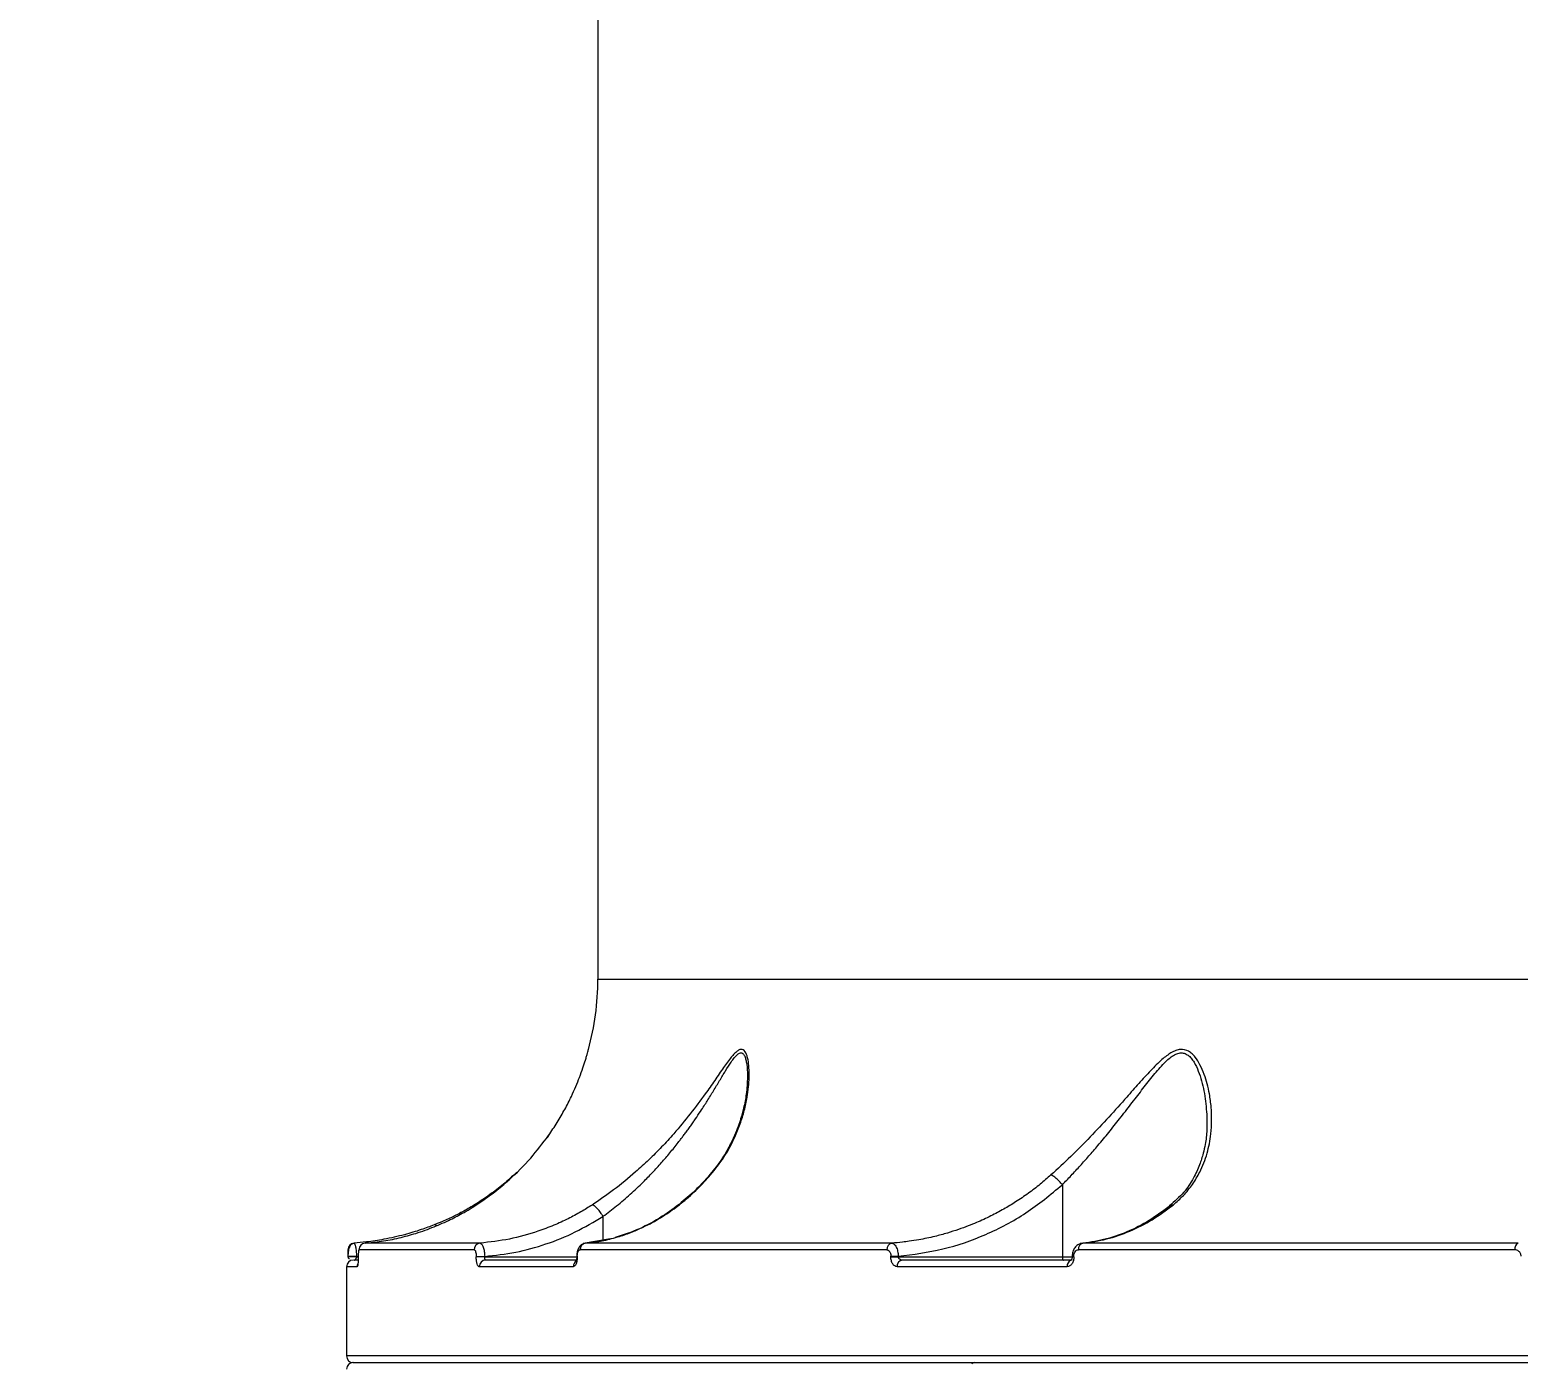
# Model space of a CAD drawing. Header units: millimetres. Extents: x -8045 to 6871, y -5915 to 5473.
# Drawn here: x -2394.7 to -2169.6, y 55.8 to 258.3 of the extents above; entities that cross this region are included whole.
import ezdxf

# ---------------------------------------------------------------- set-up
doc = ezdxf.new("R2010")
doc.units = ezdxf.units.MM
for name, color, linetype in [('DIKOM_ОБЪЕКТ', 7, 'Continuous'), ('DIKOM_РАЗМЕР_ЗОНА', 7, 'Continuous'), ('DIKOM_РАЗМЕР_ОБЪЕКТА', 7, 'Continuous')]:
    doc.layers.add(name, color=color, linetype=linetype)
doc.styles.add('style1', font='arial.ttf', dxfattribs={"width": 0.8})
doc.dimstyles.new('1-50', dxfattribs={"dimtxt": 300, "dimasz": 200, "dimexe": 100, "dimexo": 0, "dimgap": 100, "dimtad": 1, "dimtxsty": 'style1', "dimcen": 200, "dimclrd": 7, "dimclre": 7, "dimclrt": 7, "dimadec": 1, "dimazin": 2, "dimtfac": 1, "dimtmove": 0, "dimatfit": 2, "dimfxl": 0, "dimlwd": 25, "dimlwe": 18, "dimarcsym": 0})

# ---------------------------------------------------------------- blocks, each defined once
blk = doc.blocks.new('*D10')
at = {"layer": 'Defpoints', "color": 0, "linetype": 'Continuous', "transparency": 16777216}
for p in [(-1653.81, 3474.95), (-5616.46, -3083.4), (491.01, -3083.4)]:
    blk.add_point(p, dxfattribs=at)
at = {"layer": 'DIKOM_РАЗМЕР_ОБЪЕКТА', "color": 7, "linetype": 'Continuous', "lineweight": 18, "transparency": 16777216}
for p, q in [((-1653.81, 3474.95), (-5716.46, 3474.95)), ((491.01, -3083.4), (-5716.46, -3083.4))]:
    blk.add_line(p, q, dxfattribs=at)
at = {"layer": 'DIKOM_РАЗМЕР_ОБЪЕКТА', "color": 7, "linetype": 'Continuous', "lineweight": 25, "transparency": 16777216}
blk.add_line((-5616.46, 3274.95), (-5616.46, -2883.4), dxfattribs=at)
at = {"layer": 'DIKOM_РАЗМЕР_ОБЪЕКТА', "color": 7, "linetype": 'Continuous', "transparency": 16777216}
for points in [[(-5649.79, 3274.95), (-5583.12, 3274.95), (-5616.46, 3474.95)], [(-5649.79, -2883.4), (-5583.12, -2883.4), (-5616.46, -3083.4)]]:
    blk.add_solid(points, dxfattribs=at)
at = {"layer": 'DIKOM_РАЗМЕР_ОБЪЕКТА', "color": 7, "linetype": 'Continuous', "lineweight": 15, "transparency": 16777216, "insert": (-5869.63, -1326.86), "char_height": 300, "attachment_point": 5, "rotation": 90, "style": 'style1'}
blk.add_mtext('6550', dxfattribs=at)
blk = doc.blocks.new('*D12')
at = {"layer": 'Defpoints', "color": 0, "transparency": 16777216}
for p in [(-2189.61, 5472.65), (-7595.21, -5084.97), (-495.58, -5084.97)]:
    blk.add_point(p, dxfattribs=at)
at = {"layer": 'DIKOM_РАЗМЕР_ЗОНА', "color": 7, "lineweight": 18, "transparency": 16777216}
for p, q in [((-2189.61, 5472.65), (-7695.21, 5472.65)), ((-495.58, -5084.97), (-7695.21, -5084.97))]:
    blk.add_line(p, q, dxfattribs=at)
at = {"layer": 'DIKOM_РАЗМЕР_ЗОНА', "color": 7, "lineweight": 25, "transparency": 16777216}
blk.add_line((-7595.21, 5272.65), (-7595.21, -4884.97), dxfattribs=at)
at = {"layer": 'DIKOM_РАЗМЕР_ЗОНА', "color": 7, "transparency": 16777216}
for points in [[(-7628.55, 5272.65), (-7561.88, 5272.65), (-7595.21, 5472.65)], [(-7628.55, -4884.97), (-7561.88, -4884.97), (-7595.21, -5084.97)]]:
    blk.add_solid(points, dxfattribs=at)
at = {"layer": 'DIKOM_РАЗМЕР_ЗОНА', "color": 7, "transparency": 16777216, "insert": (-7848.38, -1452.59), "char_height": 300, "attachment_point": 5, "rotation": 90, "style": 'style1'}
blk.add_mtext('10550', dxfattribs=at)

msp = doc.modelspace()

# ---------------------------------------------------------------- linework, layer by layer
at = {"layer": 'DIKOM_ОБЪЕКТ', "color": 7, "linetype": 'Continuous', "lineweight": 15}
for p, q in [((-2308.813, 484.893), (-2308.813, 114.793)), ((-2308.813, 114.793), (-1988.661, 114.793)), ((-2316.005, 91.585), (-2316.503, 90.891)), ((-2291.781, 85.211), (-2292.044, 85.038)), ((-2238.583, 83.73), (-2238.584, 83.733)), ((-2238.583, 83.73), (-2238.583, 72.843)), ((-2308.042, 78.957), (-2308.044, 78.964)), ((-2308.042, 78.957), (-2308.042, 75.373)), ((-2345.685, 74.9), (-2345.624, 74.83)), ((-2326.626, 74.9), (-2344.018, 74.9)), ((-2306.895, 75.576), (-2311.041, 74.842)), ((-2264.378, 74.9), (-2310.663, 74.9)), ((-2169.648, 74.9), (-2235.48, 74.9)), ((-2346.645, 72.876), (-2346.645, 72.843)), ((-2345.31, 72.876), (-2346.645, 72.876)), ((-2345.31, 72.843), (-2346.645, 72.843)), ((-2345.31, 72.876), (-2345.035, 72.914)), ((-2345.31, 72.843), (-2345.31, 72.876)), ((-2345.31, 72.843), (-2345.055, 72.843)), ((-2345.055, 72.946), (-2345.055, 72.843)), ((-2345.05, 72.946), (-2345.055, 72.946)), ((-2345.05, 72.843), (-2345.055, 72.843)), ((-2345.05, 72.946), (-2345.05, 72.843)), ((-2327.51, 73.903), (-2344.94, 73.903)), ((-2327.208, 72.898), (-2327.208, 72.843)), ((-2327.208, 72.898), (-2325.924, 72.898)), ((-2325.924, 72.843), (-2327.208, 72.843)), ((-2325.924, 72.843), (-2325.924, 72.898)), ((-2325.924, 72.843), (-2312.006, 72.843)), ((-2312.006, 72.922), (-2312.006, 72.843)), ((-2312.006, 72.922), (-2311.923, 72.922)), ((-2311.923, 72.843), (-2312.006, 72.843)), ((-2311.923, 72.922), (-2311.923, 72.843)), ((-2265.125, 73.903), (-2311.512, 73.903)), ((-2264.515, 72.843), (-2264.515, 72.922)), ((-2264.515, 72.922), (-2263.384, 72.922)), ((-2264.515, 72.843), (-2263.384, 72.843)), ((-2263.384, 72.843), (-2263.384, 72.922)), ((-2263.384, 72.843), (-2238.583, 72.843)), ((-2238.583, 72.843), (-2237.103, 72.843)), ((-2237.103, 72.898), (-2237.103, 72.843)), ((-2237.103, 72.898), (-2236.842, 72.898)), ((-2236.842, 72.843), (-2237.103, 72.843)), ((-2236.842, 72.843), (-2236.842, 72.898)), ((-2170.185, 73.903), (-2236.163, 73.903)), ((-2346.813, 71.343), (-2346.813, 57.843)), ((-2345.216, 71.343), (-2346.813, 71.343)), ((-2312.55, 71.343), (-2326.751, 71.343)), ((-2237.854, 71.343), (-2263.575, 71.343)), ((-1927.815, 57.843), (-2346.813, 57.843))]:
    msp.add_line(p, q, dxfattribs=at)
at = {"layer": 'DIKOM_ОБЪЕКТ', "color": 7, "linetype": 'Continuous', "lineweight": 15, "flags": 128}
msp.add_lwpolyline([(-2238.583, 72.843), (-2238.58, 72.745), (-2238.571, 72.651), (-2238.556, 72.565), (-2238.535, 72.489), (-2238.511, 72.427), (-2238.483, 72.381), (-2238.452, 72.352), (-2238.42, 72.343)], dxfattribs=at)
at = {"layer": 'DIKOM_ОБЪЕКТ', "color": 7, "linetype": 'Continuous', "lineweight": 15}
for centre, radius, start, end in [((-2348.813, 114.793), 40, 344.6016, 0), ((-2345.612, 73.903), 1, 94.20142, 180.02271), ((-2343.942, 73.904), 0.998, 94.33577, 180.10935), ((-2326.529, 73.923), 0.982, 95.69096, 181.18409), ((-2310.544, 73.939), 0.968, 97.04124, 182.15186), ((-2264.191, 73.982), 0.937, 101.52532, 184.83658), ((-2235.243, 74.006), 0.925, 104.8174, 186.40504), ((-2169.269, 74.052), 0.928, 114.10208, 189.29467), ((-2345.813, 71.343), 1, 90, 180), ((-2325.774, 71.366), 0.977, 91.44732, 181.3554), ((-2311.539, 71.361), 1.011, 121.13018, 181.0276), ((-2262.661, 71.432), 0.918, 96.97138, 185.58334), ((-2236.908, 71.44), 0.951, 111.88904, 185.84848), ((-2344.213, 71.343), 1.004, 153.31391, 179.99483), ((-2345.813, 57.843), 1, 180, 270), ((-2345.813, 55.843), 1, 90, 180), ((-2251.88, 56.422), 0.424, 97.80262, 156.54458)]:
    msp.add_arc(centre, radius, start, end, dxfattribs=at)
for points, knots in [([(-2316.27, 91.185), (-2315.827, 91.836), (-2314.935, 93.144), (-2313.799, 95.121), (-2312.873, 96.946), (-2312.149, 98.565), (-2311.562, 100.028), (-2311.076, 101.386), (-2310.736, 102.45), (-2310.524, 103.167), (-2310.347, 103.793), (-2310.242, 104.195), (-2310.247, 104.177), (-2310.248, 104.173)], [0, 0, 0, 0, 0.129728, 0.2607307, 0.3893132, 0.4898452, 0.5838126, 0.6881721, 0.7788119, 0.8301814, 0.8769123, 0.9747556, 1, 1, 1, 1]), ([(-2291.781, 85.211), (-2291.072, 86.103), (-2289.61, 87.943), (-2288.227, 90.561), (-2287.268, 92.926), (-2286.652, 94.946), (-2286.25, 96.819), (-2286.023, 98.483), (-2285.923, 99.985), (-2285.94, 101.381), (-2286.068, 102.473), (-2286.244, 103.2), (-2286.493, 103.842), (-2286.859, 104.23), (-2287.349, 104.189), (-2287.758, 103.953), (-2288.192, 103.552), (-2288.864, 102.779), (-2289.83, 101.439), (-2291.133, 99.531), (-2292.776, 97.177), (-2294.8, 94.457), (-2297.033, 91.758), (-2299.156, 89.437), (-2301.082, 87.501), (-2303.481, 85.296), (-2306.355, 82.929), (-2308.605, 81.405), (-2309.694, 80.667)], [0, 0, 0, 0, 0.060471, 0.1246564, 0.1657798, 0.2076501, 0.2490776, 0.2812387, 0.3113047, 0.3448547, 0.3738882, 0.3903482, 0.4052863, 0.4367077, 0.4521777, 0.4682164, 0.4839573, 0.49965, 0.5393275, 0.5823078, 0.6251123, 0.6871943, 0.7495466, 0.7916604, 0.8334014, 0.8744712, 0.9392772, 1, 1, 1, 1]), ([(-2308.044, 78.964), (-2307.351, 79.483), (-2305.958, 80.526), (-2303.908, 82.283), (-2302.111, 83.975), (-2300.536, 85.588), (-2299.202, 87.047), (-2297.895, 88.575), (-2296.952, 89.749), (-2296.301, 90.592), (-2295.942, 91.065), (-2295.566, 91.569), (-2295.175, 92.105), (-2294.768, 92.672), (-2294.491, 93.065), (-2294.325, 93.306), (-2294.228, 93.446), (-2293.872, 93.964), (-2293.355, 94.733), (-2292.767, 95.635), (-2292.103, 96.677), (-2291.318, 97.95), (-2290.396, 99.484), (-2289.511, 100.965), (-2288.786, 102.12), (-2288.224, 102.894), (-2287.806, 103.367), (-2287.414, 103.654), (-2287.06, 103.695), (-2286.821, 103.514), (-2286.662, 103.268), (-2286.523, 102.956), (-2286.391, 102.488), (-2286.267, 101.735), (-2286.194, 100.89), (-2286.197, 100.232), (-2286.198, 99.961)], [0, 0, 0, 0, 0.0618297, 0.1243103, 0.1879844, 0.2332938, 0.2812775, 0.3262911, 0.37505, 0.3883781, 0.4026059, 0.4177337, 0.4337617, 0.4506919, 0.4685232, 0.4689178, 0.4721129, 0.4810636, 0.5150534, 0.5406825, 0.5615947, 0.6082539, 0.6551863, 0.7022643, 0.7493466, 0.7743485, 0.7963326, 0.8205489, 0.8434521, 0.865869, 0.8779109, 0.8906594, 0.9141293, 0.9375844, 0.9743036, 1, 1, 1, 1]), ([(-2221.849, 80.667), (-2221.303, 81.146), (-2220.19, 82.121), (-2218.851, 83.8), (-2217.59, 85.904), (-2216.614, 88.456), (-2216.111, 91.082), (-2215.971, 93.425), (-2216.046, 95.45), (-2216.295, 97.325), (-2216.661, 98.981), (-2217.123, 100.475), (-2217.705, 101.841), (-2218.348, 102.885), (-2218.947, 103.542), (-2219.659, 104.077), (-2220.513, 104.282), (-2221.446, 104.048), (-2222.138, 103.704), (-2222.838, 103.225), (-2223.867, 102.375), (-2225.266, 100.972), (-2227.019, 99.039), (-2229.107, 96.678), (-2231.534, 93.962), (-2234.36, 90.945), (-2237.296, 87.983), (-2239.3, 86.135), (-2240.302, 85.211)], [0, 0, 0, 0, 0.0400523, 0.0817013, 0.1253595, 0.1880314, 0.2501084, 0.2913225, 0.3332907, 0.3746811, 0.4071106, 0.4370808, 0.4709424, 0.4998261, 0.5163424, 0.5313521, 0.5627201, 0.5779163, 0.5941641, 0.6090065, 0.6253526, 0.6651568, 0.7080087, 0.7505736, 0.8125541, 0.8748082, 0.9374349, 1, 1, 1, 1]), ([(-2238.584, 83.733), (-2238.139, 84.193), (-2237.224, 85.14), (-2235.881, 86.598), (-2234.528, 88.119), (-2233.094, 89.788), (-2231.541, 91.664), (-2229.876, 93.75), (-2228.22, 95.885), (-2226.589, 98.02), (-2225.007, 100.055), (-2223.74, 101.562), (-2222.776, 102.529), (-2222.117, 103.082), (-2221.444, 103.496), (-2220.767, 103.701), (-2220.24, 103.652), (-2219.846, 103.49), (-2219.487, 103.26), (-2219.08, 102.856), (-2218.534, 102.074), (-2217.996, 100.917), (-2217.518, 99.442), (-2217.164, 97.914), (-2216.914, 96.354), (-2216.775, 94.783), (-2216.715, 93.708), (-2216.732, 93.163), (-2216.733, 93.14)], [0, 0, 0, 0, 0.0441434, 0.0908147, 0.134553, 0.1816876, 0.239049, 0.2986183, 0.3621592, 0.4233123, 0.4841315, 0.5437718, 0.5663947, 0.5889709, 0.6129744, 0.6347745, 0.6569061, 0.6684311, 0.6804655, 0.7018042, 0.7260858, 0.771684, 0.8169189, 0.8620915, 0.9073712, 0.9527832, 0.9979778, 1, 1, 1, 1]), ([(-2286.19, 100.022), (-2286.23, 99.159), (-2286.302, 97.593), (-2286.726, 95.463), (-2287.164, 93.851), (-2287.63, 92.473), (-2288.204, 91.036), (-2289.067, 89.264), (-2290.298, 87.184), (-2291.464, 85.778), (-2292.069, 85.047)], [0, 0, 0, 0, 0.1723385, 0.312389, 0.4186669, 0.493137, 0.580783, 0.6971709, 0.8427809, 1, 1, 1, 1]), ([(-2216.731, 93.14), (-2216.733, 92.76), (-2216.737, 92.046), (-2216.799, 90.972), (-2216.991, 89.737), (-2217.302, 88.329), (-2217.842, 86.612), (-2218.772, 84.61), (-2220.173, 82.476), (-2221.616, 81.195), (-2222.359, 80.536)], [0, 0, 0, 0, 0.0935687, 0.176041, 0.2497871, 0.344028, 0.4689097, 0.6234789, 0.8063031, 1, 1, 1, 1]), ([(-2344.018, 74.9), (-2343.196, 74.982), (-2341.476, 75.155), (-2338.916, 75.658), (-2336.243, 76.381), (-2333.655, 77.304), (-2331.223, 78.386), (-2328.919, 79.601), (-2326.664, 80.992), (-2324.383, 82.638), (-2321.783, 84.818), (-2319.005, 87.572), (-2317.153, 90.019), (-2316.27, 91.185)], [0, 0, 0, 0, 0.0798278, 0.1672398, 0.2505749, 0.3441634, 0.4268383, 0.4986873, 0.5839415, 0.6671254, 0.7493249, 0.880527, 1, 1, 1, 1]), ([(-2321.077, 85.647), (-2321.488, 85.252), (-2322.515, 84.266), (-2324.319, 82.819), (-2326.297, 81.415), (-2328.18, 80.252), (-2330.553, 78.94), (-2332.358, 78.172), (-2333.568, 77.658)], [0, 0, 0, 0, 0.1182462, 0.2951222, 0.4651596, 0.6003201, 0.7321664, 1, 1, 1, 1]), ([(-2310.663, 74.9), (-2310.088, 74.965), (-2309.174, 75.069), (-2307.464, 75.39), (-2305.67, 75.85), (-2303.676, 76.555), (-2302.026, 77.275), (-2300.185, 78.214), (-2298.171, 79.443), (-2295.883, 81.155), (-2293.758, 83.036), (-2292.425, 84.503), (-2291.781, 85.211)], [0, 0, 0, 0, 0.0834181, 0.1326343, 0.2497655, 0.3471553, 0.4307775, 0.5006439, 0.6321754, 0.7504929, 0.8794936, 1, 1, 1, 1]), ([(-2291.953, 85.151), (-2292.575, 84.467), (-2293.926, 82.98), (-2296.299, 80.878), (-2299.189, 78.802), (-2302.532, 76.949), (-2304.976, 76.154), (-2306.213, 75.752)], [0, 0, 0, 0, 0.1499259, 0.326139, 0.5299002, 0.7620731, 1, 1, 1, 1]), ([(-2240.302, 85.211), (-2240.842, 84.739), (-2241.946, 83.771), (-2243.734, 82.41), (-2245.571, 81.159), (-2247.47, 80.015), (-2249.44, 78.966), (-2251.247, 78.133), (-2252.882, 77.469), (-2254.346, 76.935), (-2256.023, 76.4), (-2258.025, 75.862), (-2259.961, 75.455), (-2261.602, 75.195), (-2262.963, 75.02), (-2263.839, 74.946), (-2264.378, 74.9)], [0, 0, 0, 0, 0.0795978, 0.1629913, 0.2501922, 0.3277291, 0.4111773, 0.5005427, 0.5514367, 0.6100226, 0.6763114, 0.7503082, 0.8443822, 0.9003142, 0.9386332, 1, 1, 1, 1]), ([(-2263.384, 72.922), (-2261.128, 73.21), (-2256.612, 73.785), (-2250.114, 76.068), (-2243.963, 79.269), (-2240.376, 82.243), (-2238.583, 83.73)], [0, 0, 0, 0, 0.2496528, 0.4994925, 0.7498098, 1, 1, 1, 1]), ([(-2238.584, 83.733), (-2238.726, 83.899), (-2239.02, 84.241), (-2239.507, 84.699), (-2239.966, 85.055), (-2240.192, 85.16), (-2240.302, 85.211)], [0, 0, 0, 0, 0.242735, 0.5000613, 0.7573598, 1, 1, 1, 1]), ([(-2309.694, 80.667), (-2310.254, 80.316), (-2311.434, 79.578), (-2313.36, 78.552), (-2315.521, 77.557), (-2318.466, 76.446), (-2322.182, 75.407), (-2325.145, 75.069), (-2326.626, 74.9)], [0, 0, 0, 0, 0.1088734, 0.2289049, 0.3600902, 0.5024376, 0.7512181, 1, 1, 1, 1]), ([(-2325.924, 72.898), (-2324.356, 73.072), (-2321.225, 73.421), (-2316.639, 74.701), (-2312.19, 76.476), (-2309.426, 78.13), (-2308.042, 78.957)], [0, 0, 0, 0, 0.2493777, 0.4979438, 0.7487706, 1, 1, 1, 1]), ([(-2308.044, 78.964), (-2308.134, 79.113), (-2308.35, 79.468), (-2308.69, 79.911), (-2309.011, 80.258), (-2309.272, 80.487), (-2309.515, 80.643), (-2309.634, 80.659), (-2309.694, 80.667)], [0, 0, 0, 0, 0.1649545, 0.3941325, 0.5326606, 0.6832898, 0.8411127, 1, 1, 1, 1]), ([(-2222.25, 80.588), (-2223.302, 79.799), (-2225.402, 78.224), (-2228.801, 76.53), (-2232.31, 75.317), (-2234.713, 75), (-2235.91, 74.842)], [0, 0, 0, 0, 0.2501901, 0.4995639, 0.7508132, 1, 1, 1, 1]), ([(-2235.48, 74.9), (-2234.278, 75.071), (-2231.873, 75.412), (-2228.361, 76.644), (-2224.978, 78.336), (-2222.888, 79.893), (-2221.849, 80.667)], [0, 0, 0, 0, 0.2508591, 0.5017194, 0.752438, 1, 1, 1, 1]), ([(-2221.849, 80.667), (-2221.957, 80.662), (-2222.139, 80.653), (-2222.265, 80.557), (-2222.316, 80.517)], [0, 0, 0, 0, 0.5940751, 1, 1, 1, 1]), ([(-2333.568, 77.658), (-2334.216, 77.414), (-2335.691, 76.859), (-2338.22, 76.105), (-2340.993, 75.479), (-2343.549, 75.084), (-2345.064, 74.953), (-2345.685, 74.9)], [0, 0, 0, 0, 0.1659281, 0.3773827, 0.6331836, 0.8496495, 1, 1, 1, 1]), ([(-2333.2, 77.54), (-2333.229, 77.565), (-2333.318, 77.642), (-2333.446, 77.686), (-2333.528, 77.668), (-2333.568, 77.658)], [0, 0, 0, 0, 0.1962068, 0.611952, 1, 1, 1, 1]), ([(-2345.624, 74.867), (-2345.66, 74.865), (-2345.734, 74.861), (-2345.878, 74.828), (-2346.048, 74.746), (-2346.214, 74.593), (-2346.408, 74.289), (-2346.525, 73.856), (-2346.598, 73.319), (-2346.615, 73.026), (-2346.624, 72.876)], [0, 0, 0, 0, 0.0404274, 0.0815633, 0.1700673, 0.2725336, 0.3909349, 0.6727088, 0.832555, 1, 1, 1, 1]), ([(-2345.624, 74.83), (-2345.603, 74.814), (-2345.542, 74.766), (-2345.463, 74.443), (-2345.397, 74.043), (-2345.356, 73.685), (-2345.325, 73.29), (-2345.315, 73.014), (-2345.31, 72.876)], [0, 0, 0, 0, 0.1388742, 0.4194565, 0.5622994, 0.7067749, 0.853082, 1, 1, 1, 1]), ([(-2326.626, 74.9), (-2326.542, 74.87), (-2326.374, 74.81), (-2326.148, 74.346), (-2325.979, 73.684), (-2325.942, 73.16), (-2325.924, 72.898)], [0, 0, 0, 0, 0.2504398, 0.5004554, 0.7502273, 1, 1, 1, 1]), ([(-2310.881, 74.854), (-2310.961, 74.828), (-2311.127, 74.774), (-2311.428, 74.575), (-2311.736, 74.2), (-2311.966, 73.6), (-2311.993, 73.152), (-2312.006, 72.922)], [0, 0, 0, 0, 0.1071802, 0.2221284, 0.4672085, 0.7276409, 1, 1, 1, 1]), ([(-2264.378, 74.9), (-2264.258, 74.869), (-2264.017, 74.807), (-2263.697, 74.36), (-2263.455, 73.709), (-2263.408, 73.185), (-2263.384, 72.922)], [0, 0, 0, 0, 0.2464261, 0.4950702, 0.7468356, 1, 1, 1, 1]), ([(-2235.773, 74.85), (-2235.941, 74.789), (-2236.297, 74.66), (-2236.723, 74.223), (-2237.04, 73.613), (-2237.082, 73.141), (-2237.103, 72.898)], [0, 0, 0, 0, 0.2159777, 0.4581539, 0.7206856, 1, 1, 1, 1]), ([(-2346.611, 73.903), (-2346.616, 73.888), (-2346.624, 73.859), (-2346.633, 73.668), (-2346.639, 73.463), (-2346.642, 73.283), (-2346.644, 73.084), (-2346.644, 72.945), (-2346.644, 72.876)], [0, 0, 0, 0, 0.249956, 0.499176, 0.625418, 0.749506, 0.8753913, 1, 1, 1, 1]), ([(-2346.624, 72.843), (-2346.607, 72.786), (-2346.573, 72.674), (-2346.491, 72.592), (-2346.416, 72.569), (-2346.393, 72.562)], [0, 0, 0, 0, 0.4192409, 0.820967, 1, 1, 1, 1]), ([(-2345.061, 72.343), (-2345.279, 72.343), (-2345.806, 72.343), (-2345.709, 72.343), (-2345.652, 72.343)], [0, 0, 0, 0, 0.4124069, 1, 1, 1, 1]), ([(-2345.687, 72.343), (-2345.646, 72.348), (-2345.563, 72.358), (-2345.464, 72.432), (-2345.394, 72.523), (-2345.349, 72.612), (-2345.316, 72.719), (-2345.312, 72.803), (-2345.31, 72.843)], [0, 0, 0, 0, 0.2508627, 0.5002425, 0.6339474, 0.7500523, 0.8804708, 1, 1, 1, 1]), ([(-2345.05, 72.843), (-2345.051, 72.733), (-2345.053, 72.512), (-2345.065, 72.207), (-2345.083, 71.938), (-2345.113, 71.647), (-2345.159, 71.396), (-2345.197, 71.361), (-2345.216, 71.343)], [0, 0, 0, 0, 0.1238378, 0.2505984, 0.3732741, 0.5015498, 0.7510111, 1, 1, 1, 1]), ([(-2344.959, 73.874), (-2344.977, 73.814), (-2345.024, 73.653), (-2345.042, 73.334), (-2345.049, 73.078), (-2345.053, 72.946)], [0, 0, 0, 0, 0.220941, 0.5981496, 1, 1, 1, 1]), ([(-2344.94, 73.903), (-2344.954, 73.892), (-2344.98, 73.87), (-2345.01, 73.712), (-2345.03, 73.526), (-2345.041, 73.353), (-2345.049, 73.158), (-2345.05, 73.016), (-2345.05, 72.946)], [0, 0, 0, 0, 0.2487698, 0.4982683, 0.6262719, 0.7492578, 0.8753149, 1, 1, 1, 1]), ([(-2327.51, 73.903), (-2327.471, 73.887), (-2327.392, 73.857), (-2327.292, 73.625), (-2327.222, 73.293), (-2327.213, 73.03), (-2327.208, 72.898)], [0, 0, 0, 0, 0.2500417, 0.4998902, 0.749235, 1, 1, 1, 1]), ([(-2326.751, 71.343), (-2326.811, 71.365), (-2326.931, 71.41), (-2327.082, 71.756), (-2327.187, 72.252), (-2327.201, 72.645), (-2327.208, 72.843)], [0, 0, 0, 0, 0.2500007, 0.4997906, 0.7494562, 1, 1, 1, 1]), ([(-2325.799, 72.343), (-2325.81, 72.346), (-2325.831, 72.352), (-2325.862, 72.403), (-2325.886, 72.475), (-2325.904, 72.566), (-2325.92, 72.683), (-2325.922, 72.779), (-2325.924, 72.843)], [0, 0, 0, 0, 0.1715699, 0.3122201, 0.4999557, 0.6322782, 0.7598823, 1, 1, 1, 1]), ([(-2312.053, 72.343), (-2314.495, 72.343), (-2319.525, 72.343), (-2323.668, 72.343), (-2325.799, 72.343)], [0, 0, 0, 0, 0.4856212, 1, 1, 1, 1]), ([(-2311.923, 72.843), (-2311.926, 72.742), (-2311.931, 72.54), (-2311.97, 72.252), (-2312.03, 71.988), (-2312.137, 71.688), (-2312.311, 71.406), (-2312.47, 71.364), (-2312.55, 71.343)], [0, 0, 0, 0, 0.1252834, 0.2510489, 0.3755258, 0.5013082, 0.750525, 1, 1, 1, 1]), ([(-2312.006, 72.843), (-2312.007, 72.785), (-2312.01, 72.667), (-2312.027, 72.506), (-2312.049, 72.366), (-2312.065, 72.27), (-2312.073, 72.228), (-2312.06, 72.23), (-2312.058, 72.231)], [0, 0, 0, 0, 0.1708998, 0.3524135, 0.5452871, 0.7495072, 0.9670265, 1, 1, 1, 1]), ([(-2311.923, 72.922), (-2311.922, 72.988), (-2311.919, 73.12), (-2311.893, 73.309), (-2311.854, 73.482), (-2311.785, 73.678), (-2311.67, 73.862), (-2311.565, 73.889), (-2311.512, 73.903)], [0, 0, 0, 0, 0.125731, 0.2510918, 0.3758768, 0.5013405, 0.7504999, 1, 1, 1, 1]), ([(-2265.125, 73.903), (-2265.046, 73.889), (-2264.89, 73.862), (-2264.72, 73.678), (-2264.617, 73.481), (-2264.559, 73.308), (-2264.521, 73.12), (-2264.517, 72.988), (-2264.515, 72.922)], [0, 0, 0, 0, 0.2500679, 0.4991964, 0.6248907, 0.7494661, 0.8746773, 1, 1, 1, 1]), ([(-2263.575, 71.343), (-2263.695, 71.364), (-2263.936, 71.406), (-2264.196, 71.689), (-2264.356, 71.989), (-2264.445, 72.253), (-2264.504, 72.54), (-2264.511, 72.742), (-2264.515, 72.843)], [0, 0, 0, 0, 0.2500227, 0.49915, 0.6248347, 0.7494641, 0.8748888, 1, 1, 1, 1]), ([(-2262.773, 72.343), (-2262.843, 72.348), (-2262.982, 72.359), (-2263.15, 72.439), (-2263.265, 72.539), (-2263.333, 72.634), (-2263.376, 72.737), (-2263.382, 72.808), (-2263.384, 72.843)], [0, 0, 0, 0, 0.2510895, 0.5001527, 0.6431759, 0.7722783, 0.890079, 1, 1, 1, 1]), ([(-2237.114, 72.343), (-2241.578, 72.343), (-2250.507, 72.343), (-2258.684, 72.343), (-2262.773, 72.343)], [0, 0, 0, 0, 0.5000004, 1, 1, 1, 1]), ([(-2236.842, 72.843), (-2236.857, 72.645), (-2236.888, 72.252), (-2237.123, 71.756), (-2237.457, 71.41), (-2237.722, 71.365), (-2237.854, 71.343)], [0, 0, 0, 0, 0.2505483, 0.5002217, 0.7499983, 1, 1, 1, 1]), ([(-2237.103, 72.843), (-2237.106, 72.782), (-2237.11, 72.666), (-2237.14, 72.525), (-2237.175, 72.422), (-2237.217, 72.337), (-2237.253, 72.302), (-2237.25, 72.313), (-2237.25, 72.316)], [0, 0, 0, 0, 0.1836654, 0.3527182, 0.5090487, 0.6540234, 0.9160529, 1, 1, 1, 1]), ([(-2236.842, 72.898), (-2236.831, 73.03), (-2236.81, 73.293), (-2236.654, 73.625), (-2236.429, 73.857), (-2236.252, 73.887), (-2236.163, 73.903)], [0, 0, 0, 0, 0.2507515, 0.5001186, 0.7499279, 1, 1, 1, 1]), ([(-2169.22, 72.946), (-2169.224, 73.016), (-2169.232, 73.157), (-2169.301, 73.352), (-2169.403, 73.525), (-2169.576, 73.71), (-2169.841, 73.87), (-2170.071, 73.892), (-2170.185, 73.903)], [0, 0, 0, 0, 0.1242577, 0.250087, 0.372608, 0.5005391, 0.7503122, 1, 1, 1, 1]), ([(-2345.8, 56.843), (-2345.804, 56.843), (-2346.003, 56.843), (-2345.299, 56.843), (-2343.595, 56.843), (-2340.574, 56.843), (-2336.438, 56.843), (-2331.177, 56.843), (-2324.846, 56.843), (-2317.495, 56.843), (-2309.176, 56.843), (-2299.947, 56.843), (-2289.831, 56.843), (-2278.793, 56.843), (-2266.771, 56.843), (-2253.734, 56.843), (-2239.703, 56.843), (-2224.698, 56.843), (-2208.76, 56.843), (-2191.938, 56.843), (-2174.302, 56.843), (-2155.914, 56.843), (-2136.846, 56.843), (-2117.178, 56.843), (-2096.998, 56.843), (-2076.39, 56.843), (-2055.442, 56.843), (-2034.259, 56.843), (-2012.936, 56.843), (-1991.563, 56.843), (-1970.213, 56.843), (-1948.966, 56.843), (-1934.838, 56.843), (-1927.813, 56.843)], [0, 0, 0, 0, 0.0007607, 0.0348328, 0.0688504, 0.1027746, 0.136567, 0.1701896, 0.2035183, 0.2365794, 0.2693406, 0.3017708, 0.3338404, 0.3659096, 0.3983395, 0.4311007, 0.4641621, 0.4974913, 0.5311135, 0.5649055, 0.5988298, 0.6328477, 0.6669202, 0.7009923, 0.73501, 0.7689341, 0.8027265, 0.8363492, 0.8696779, 0.9027389, 0.9355001, 0.9679303, 1, 1, 1, 1]), ([(-2345.8, 56.843), (-2345.804, 56.843), (-2346.003, 56.843), (-2345.299, 56.843), (-2343.595, 56.843), (-2340.574, 56.843), (-2336.438, 56.843), (-2331.177, 56.843), (-2324.846, 56.843), (-2317.495, 56.843), (-2309.176, 56.843), (-2299.947, 56.843), (-2289.831, 56.843), (-2278.793, 56.843), (-2266.771, 56.843), (-2253.734, 56.843), (-2239.703, 56.843), (-2224.698, 56.843), (-2208.76, 56.843), (-2191.938, 56.843), (-2174.302, 56.843), (-2155.914, 56.843), (-2136.846, 56.843), (-2117.178, 56.843), (-2096.998, 56.843), (-2076.39, 56.843), (-2055.442, 56.843), (-2034.259, 56.843), (-2012.936, 56.843), (-1991.563, 56.843), (-1970.213, 56.843), (-1948.966, 56.843), (-1934.838, 56.843), (-1927.813, 56.843)], [0, 0, 0, 0, 0.0007607, 0.0348328, 0.0688504, 0.1027746, 0.136567, 0.1701896, 0.2035183, 0.2365794, 0.2693406, 0.3017708, 0.3338404, 0.3659096, 0.3983395, 0.4311007, 0.4641621, 0.4974913, 0.5311135, 0.5649055, 0.5988298, 0.6328477, 0.6669202, 0.7009923, 0.73501, 0.7689341, 0.8027265, 0.8363492, 0.8696779, 0.9027389, 0.9355001, 0.9679303, 1, 1, 1, 1])]:
    msp.add_open_spline(points, degree=3, knots=knots, dxfattribs=at)

# ---------------------------------------------------------------- dimensions: what is measured, and where the dimension line sits
at = {"layer": 'DIKOM_РАЗМЕР_ЗОНА'}
dim = msp.add_linear_dim(base=(-7595.212, -5084.969), p1=(-2189.606, 5472.652), p2=(-495.584, -5084.969), angle=90, text='10550', dimstyle='1-50', dxfattribs=at)
dim.commit()
dim.dimension.update_dxf_attribs({"geometry": '*D12', "text_midpoint": (-7595.212, -1452.593), "dimtype": 160})
at = {"layer": 'DIKOM_РАЗМЕР_ОБЪЕКТА', "color": 7, "linetype": 'Continuous', "lineweight": 15}
dim = msp.add_linear_dim(base=(-5616.456, -3083.398), p1=(-1653.813, 3474.95), p2=(491.015, -3083.398), angle=90, text='6550', dimstyle='1-50', dxfattribs=at)
dim.commit()
dim.dimension.update_dxf_attribs({"geometry": '*D10', "text_midpoint": (-5616.456, -1326.858), "dimtype": 160})

doc.saveas('drawing.dxf')
